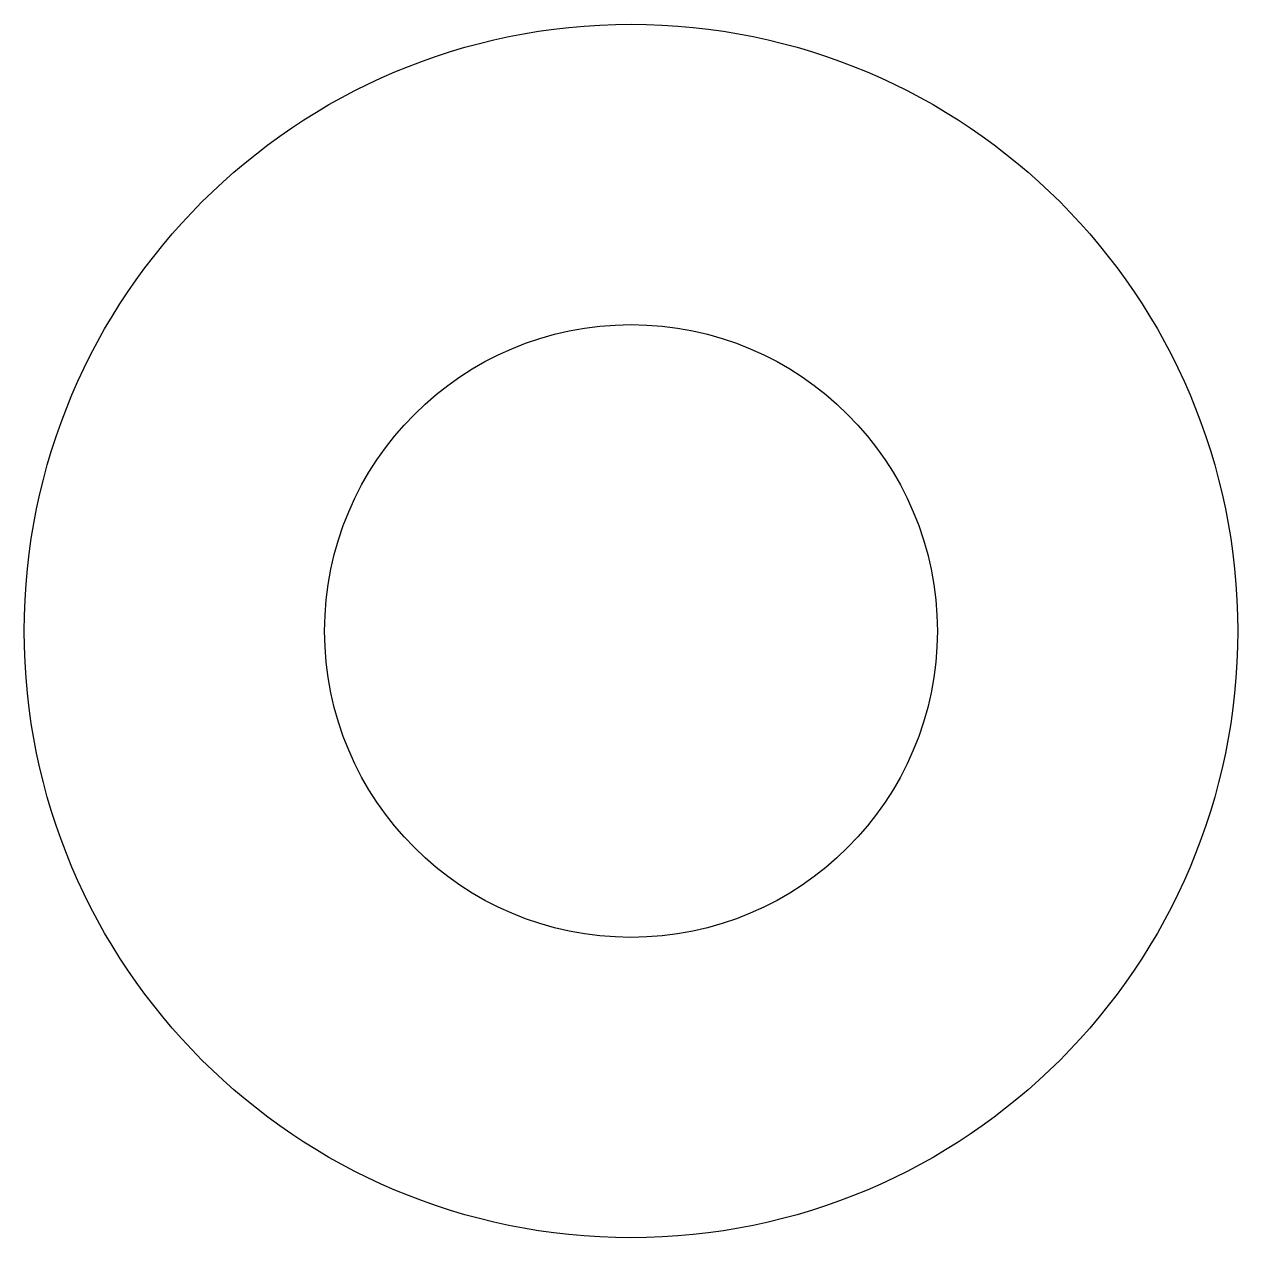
# Model space of a CAD drawing. Header units: inches. Extents: x -0.79 to 0.79, y -0.79 to 0.79.
import ezdxf

# ---------------------------------------------------------------- set-up
doc = ezdxf.new("R2010")
doc.units = ezdxf.units.IN
doc.header["$MEASUREMENT"] = 0

msp = doc.modelspace()

# ---------------------------------------------------------------- linework, layer by layer
for radius in [0.7874, 0.7874, 0.3976, 0.3976]:
    msp.add_circle((0, 0), radius)

doc.saveas('drawing.dxf')
